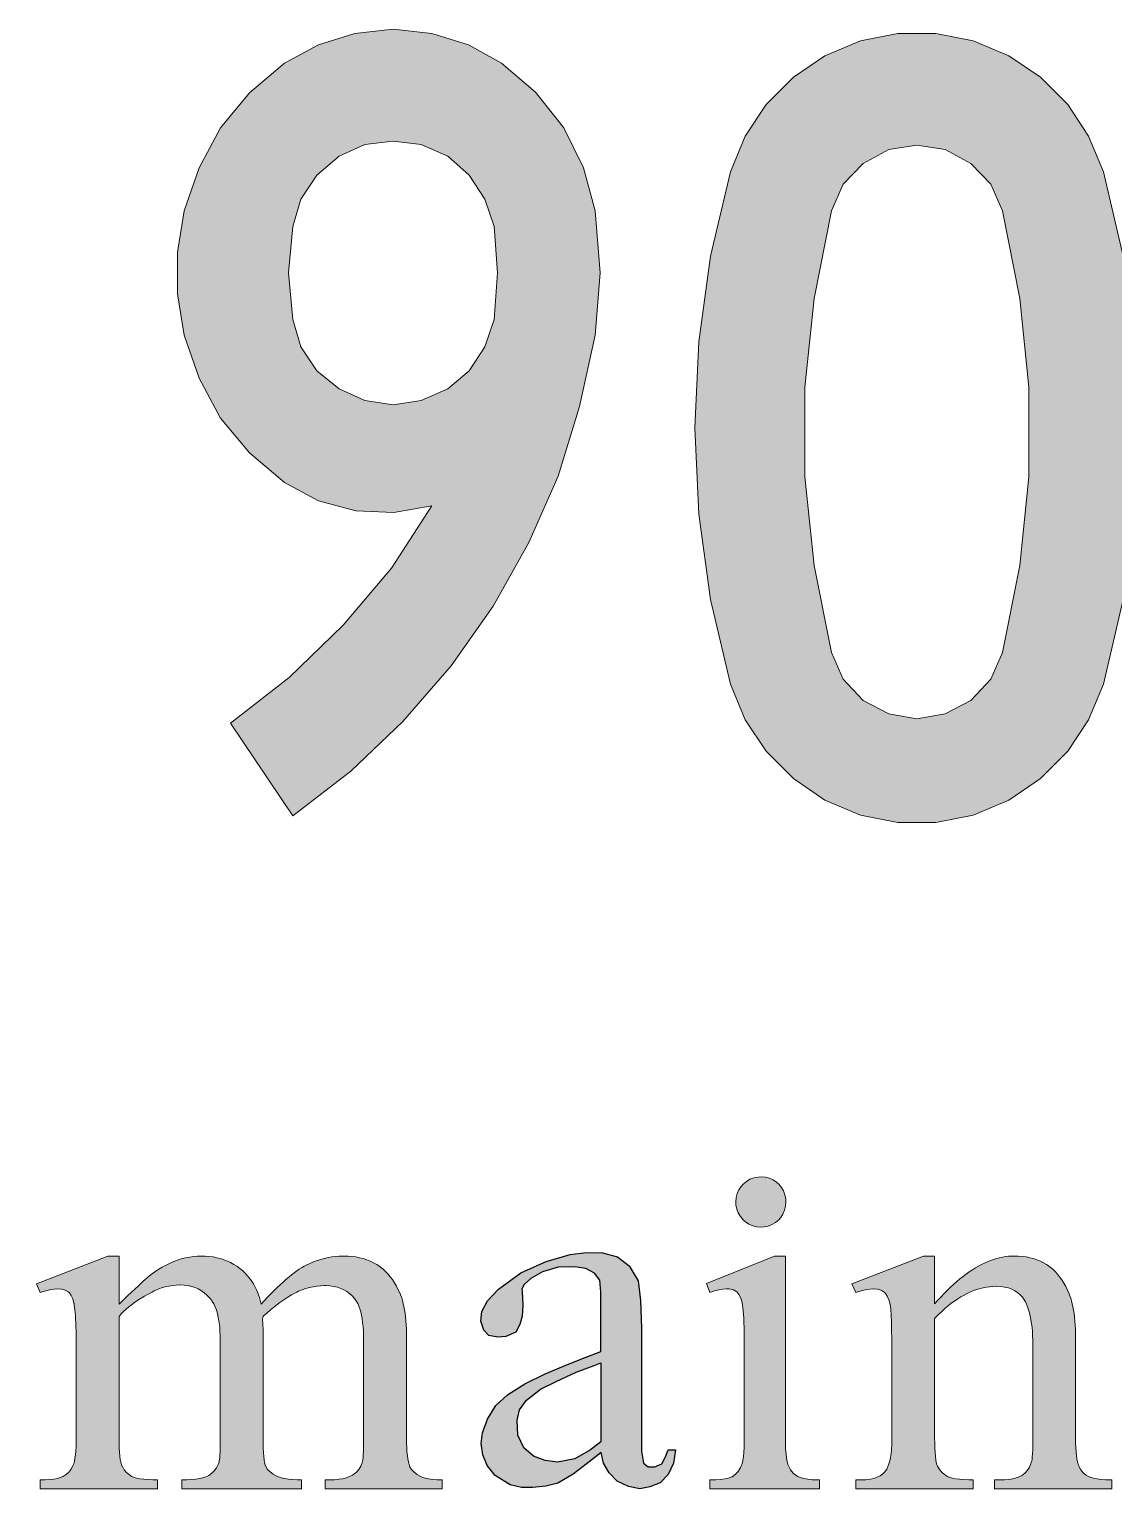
# Model space of a CAD drawing. Header units: millimetres. Extents: x 148 to 268, y 78 to 276.
# Drawn here: x 235.23 to 246.41, y 119.55 to 134.6 of the extents above; entities that cross this region are included whole.
import ezdxf

# ---------------------------------------------------------------- set-up
doc = ezdxf.new("R2010")
doc.units = ezdxf.units.MM
doc.layers.add('GREEN', color=96, linetype='Continuous')

msp = doc.modelspace()

# ---------------------------------------------------------------- hatches: boundary and pattern name
at = {"layer": 'GREEN'}
h = msp.add_hatch(color=256, dxfattribs=at)
h.paths.add_polyline_path([(202.896, 126.487), (203.315, 127.145), (203.657, 127.837), (203.914, 128.572), (204.084, 129.324), (204.178, 130.102), (204.178, 130.871), (204.084, 131.649), (203.914, 132.401), (203.657, 133.136), (203.315, 133.829), (202.896, 134.487), (201.452, 134.487), (201.896, 133.965), (202.273, 133.401), (202.58, 132.794), (202.811, 132.162), (202.973, 131.504), (203.05, 130.829), (203.05, 130.145), (202.973, 129.47), (202.811, 128.812), (202.58, 128.171), (202.273, 127.572), (201.896, 127), (201.452, 126.487)])
h.paths.add_polyline_path([(187.188, 126.487), (186.769, 127.145), (186.427, 127.837), (186.171, 128.572), (186, 129.324), (185.906, 130.102), (185.906, 130.871), (186, 131.649), (186.171, 132.401), (186.427, 133.136), (186.769, 133.829), (187.188, 134.487), (188.632, 134.487), (188.188, 133.965), (187.811, 133.401), (187.504, 132.794), (187.273, 132.162), (187.111, 131.504), (187.034, 130.829), (187.034, 130.145), (187.111, 129.47), (187.273, 128.812), (187.504, 128.171), (187.811, 127.572), (188.188, 127), (188.632, 126.487)])
h.paths.add_polyline_path([(163.718, 128.41), (163.684, 128.017), (163.573, 127.641), (163.385, 127.29), (163.137, 126.991), (162.829, 126.743), (162.488, 126.555), (162.111, 126.444), (161.718, 126.41), (161.325, 126.444), (160.949, 126.564), (160.599, 126.76), (160.3, 127.017), (160.052, 127.333), (159.881, 127.683), (159.633, 128.461), (159.471, 129.265), (159.385, 130.077), (159.385, 130.897), (159.471, 131.709), (159.633, 132.504), (159.881, 133.29), (160.052, 133.641), (160.3, 133.957), (160.599, 134.213), (160.949, 134.41), (161.325, 134.529), (161.718, 134.564), (162.111, 134.529), (162.488, 134.418), (162.829, 134.23), (163.137, 133.982), (163.385, 133.683), (163.573, 133.333), (163.684, 132.957), (163.718, 132.564), (162.599, 132.564), (162.556, 132.837), (162.436, 133.085), (162.24, 133.282), (161.992, 133.401), (161.718, 133.444), (161.462, 133.41), (161.231, 133.29), (161.043, 133.111), (160.923, 132.888), (160.718, 132.213), (160.582, 131.53), (160.513, 130.837), (160.513, 130.136), (160.582, 129.444), (160.718, 128.752), (160.923, 128.085), (161.043, 127.863), (161.231, 127.683), (161.462, 127.564), (161.718, 127.53), (161.992, 127.572), (162.24, 127.692), (162.436, 127.889), (162.556, 128.136), (162.599, 128.41), (162.599, 128.564), (163.718, 128.564)])
h.paths.add_polyline_path([(167.675, 129.846), (166.556, 129.846), (167.12, 132.247)], flags=16)
h.paths.add_polyline_path([(164.641, 126.487), (166.479, 134.487), (167.761, 134.487), (169.598, 126.487), (168.479, 126.487), (167.915, 128.726), (166.316, 128.726), (165.761, 126.487)])
h.paths.add_polyline_path([(170.932, 126.487), (170.932, 134.487), (172.051, 134.487), (172.051, 127.607), (174.923, 127.607), (174.923, 126.487)])
h.paths.add_polyline_path([(176.077, 126.487), (176.077, 134.487), (177.196, 134.487), (177.196, 127.607), (180.077, 127.607), (180.077, 126.487)])
h.paths.add_polyline_path([(194.298, 127.846), (194.512, 128.718), (194.632, 129.598), (194.675, 130.487), (194.632, 131.376), (194.512, 132.256), (194.298, 133.128), (194.153, 133.495), (193.939, 133.82), (193.657, 134.102), (193.333, 134.324), (192.965, 134.478), (192.581, 134.555), (192.187, 134.555), (191.803, 134.478), (191.435, 134.324), (191.111, 134.102), (190.828, 133.82), (190.615, 133.495), (190.461, 133.128), (190.256, 132.256), (190.128, 131.376), (190.093, 130.487), (190.128, 129.598), (190.256, 128.718), (190.461, 127.846), (190.615, 127.478), (190.828, 127.154), (191.111, 126.872), (191.435, 126.649), (191.803, 126.495), (192.187, 126.419), (192.581, 126.419), (192.965, 126.495), (193.333, 126.649), (193.657, 126.872), (193.939, 127.154), (194.153, 127.478)])
h.paths.add_polyline_path([(193.264, 128.171), (193.444, 129.068), (193.538, 129.983), (193.538, 130.906), (193.444, 131.82), (193.264, 132.726), (193.145, 133), (192.94, 133.213), (192.675, 133.359), (192.384, 133.401), (192.093, 133.359), (191.828, 133.213), (191.623, 133), (191.504, 132.726), (191.324, 131.82), (191.23, 130.906), (191.23, 129.983), (191.324, 129.068), (191.504, 128.171), (191.623, 127.897), (191.828, 127.675), (192.093, 127.538), (192.384, 127.487), (192.675, 127.538), (192.94, 127.675), (193.145, 127.897)], flags=16)
h.paths.add_polyline_path([(199.298, 130.803), (199.503, 131.042), (199.666, 131.316), (199.777, 131.606), (199.888, 132.136), (199.888, 132.675), (199.777, 133.205), (199.657, 133.512), (199.478, 133.803), (199.247, 134.042), (198.982, 134.247), (198.632, 134.418), (198.256, 134.529), (197.862, 134.564), (197.469, 134.529), (197.093, 134.418), (196.743, 134.247), (196.478, 134.042), (196.247, 133.803), (196.068, 133.512), (195.939, 133.205), (195.837, 132.675), (195.837, 132.136), (195.939, 131.606), (196.059, 131.316), (196.221, 131.042), (196.418, 130.803), (196.162, 130.521), (195.948, 130.196), (195.786, 129.846), (195.649, 129.376), (195.606, 128.889), (195.649, 128.401), (195.786, 127.923), (195.948, 127.572), (196.162, 127.248), (196.418, 126.966), (196.734, 126.726), (197.085, 126.547), (197.469, 126.436), (197.862, 126.401), (198.256, 126.436), (198.632, 126.547), (198.991, 126.726), (199.298, 126.966), (199.563, 127.248), (199.777, 127.572), (199.939, 127.923), (200.067, 128.401), (200.11, 128.889), (200.067, 129.376), (199.939, 129.846), (199.777, 130.196), (199.563, 130.521)])
h.paths.add_polyline_path([(198.503, 127.769), (198.734, 128.025), (198.897, 128.324), (198.999, 128.692), (198.999, 129.077), (198.897, 129.444), (198.734, 129.752), (198.503, 130.008), (198.307, 130.136), (198.093, 130.222), (197.862, 130.248), (197.632, 130.222), (197.409, 130.136), (197.221, 130.008), (196.991, 129.752), (196.82, 129.444), (196.726, 129.077), (196.726, 128.692), (196.82, 128.324), (196.991, 128.025), (197.221, 127.769), (197.409, 127.632), (197.632, 127.555), (197.862, 127.521), (198.093, 127.555), (198.307, 127.632)], flags=16)
h.paths.add_polyline_path([(198.657, 131.846), (198.768, 132.119), (198.803, 132.41), (198.768, 132.692), (198.657, 132.965), (198.495, 133.188), (198.264, 133.35), (197.999, 133.435), (197.726, 133.435), (197.452, 133.35), (197.23, 133.188), (197.059, 132.965), (196.956, 132.692), (196.922, 132.41), (196.956, 132.119), (197.059, 131.846), (197.23, 131.624), (197.452, 131.461), (197.726, 131.376), (197.999, 131.376), (198.264, 131.461), (198.495, 131.624)], flags=16)
h.paths.add_polyline_path([(212.127, 133.444), (211.836, 133.41), (211.571, 133.29), (211.341, 133.094), (211.178, 132.846), (211.093, 132.564), (211.05, 132.085), (211.093, 131.606), (211.178, 131.324), (211.341, 131.077), (211.571, 130.889), (211.836, 130.769), (212.127, 130.726), (212.418, 130.769), (212.691, 130.889), (212.913, 131.077), (213.076, 131.324), (213.17, 131.606), (213.204, 132.085), (213.17, 132.564), (213.076, 132.846), (212.913, 133.094), (212.691, 133.29), (212.418, 133.41)], flags=16)
h.paths.add_polyline_path([(237.947, 131.606), (238.032, 131.324), (238.194, 131.077), (238.425, 130.889), (238.69, 130.769), (238.981, 130.726), (239.271, 130.769), (239.545, 130.889), (239.767, 131.077), (239.929, 131.324), (240.023, 131.606), (240.058, 132.085), (240.023, 132.564), (239.929, 132.846), (239.767, 133.094), (239.545, 133.29), (239.271, 133.41), (238.981, 133.444), (238.69, 133.41), (238.425, 133.29), (238.194, 133.094), (238.032, 132.846), (237.947, 132.564), (237.904, 132.085)], flags=16)
h.paths.add_polyline_path([(255.715, 130.41), (255.92, 130.179), (256.057, 129.906), (256.117, 129.607), (256.1, 129.171), (256.014, 128.743), (255.878, 128.324), (255.681, 128.017), (255.408, 127.769), (255.074, 127.607), (254.724, 127.538), (254.365, 127.564), (254.023, 127.666), (253.715, 127.846), (252.835, 126.966), (253.228, 126.726), (253.655, 126.547), (254.1, 126.436), (254.561, 126.384), (255.023, 126.401), (255.476, 126.487), (255.809, 126.607), (256.108, 126.778), (256.373, 127.008), (256.596, 127.29), (256.852, 127.76), (257.04, 128.273), (257.151, 128.803), (257.177, 129.342), (257.125, 129.88), (256.997, 130.41), (256.818, 130.786), (256.561, 131.128), (256.245, 131.401), (255.878, 131.606), (255.484, 131.726), (255.074, 131.76), (254.664, 131.726), (254.279, 131.606), (254.356, 133.367), (256.912, 133.367), (256.912, 134.487), (253.237, 134.487), (252.997, 130.41), (254.117, 130.324), (254.348, 130.504), (254.613, 130.624), (254.903, 130.675), (255.194, 130.658), (255.467, 130.564)])
h.paths.add_polyline_path([(250.476, 130.41), (250.681, 130.179), (250.818, 129.906), (250.878, 129.607), (250.861, 129.171), (250.775, 128.743), (250.63, 128.324), (250.442, 128.017), (250.168, 127.769), (249.835, 127.607), (249.485, 127.538), (249.126, 127.564), (248.784, 127.666), (248.476, 127.846), (247.596, 126.966), (247.989, 126.726), (248.416, 126.547), (248.861, 126.436), (249.322, 126.384), (249.784, 126.401), (250.237, 126.487), (250.562, 126.607), (250.869, 126.778), (251.134, 127.008), (251.356, 127.29), (251.613, 127.76), (251.801, 128.273), (251.912, 128.803), (251.938, 129.342), (251.886, 129.88), (251.75, 130.41), (251.579, 130.786), (251.322, 131.128), (251.006, 131.401), (250.63, 131.606), (250.245, 131.726), (249.835, 131.76), (249.425, 131.726), (249.032, 131.606), (249.117, 133.367), (251.673, 133.367), (251.673, 134.487), (247.998, 134.487), (247.758, 130.41), (248.878, 130.324), (249.109, 130.504), (249.374, 130.624), (249.656, 130.675), (249.946, 130.658), (250.228, 130.564)])
h.paths.add_polyline_path([(237.306, 127.444), (237.947, 126.487), (238.545, 126.948), (239.083, 127.461), (239.579, 128.034), (240.015, 128.649), (240.382, 129.307), (240.682, 129.991), (240.904, 130.709), (241.066, 131.444), (241.117, 132.085), (241.066, 132.726), (240.946, 133.17), (240.741, 133.581), (240.451, 133.948), (240.1, 134.247), (239.758, 134.435), (239.382, 134.555), (238.981, 134.598), (238.588, 134.555), (238.212, 134.435), (237.861, 134.247), (237.502, 133.94), (237.203, 133.581), (236.981, 133.17), (236.827, 132.726), (236.759, 132.299), (236.759, 131.871), (236.827, 131.444), (236.981, 131), (237.203, 130.589), (237.502, 130.23), (237.861, 129.923), (238.212, 129.735), (238.596, 129.632), (238.989, 129.615), (239.382, 129.683), (238.964, 129.042), (238.468, 128.453), (237.912, 127.914)])
h.paths.add_polyline_path([(224.195, 133.29), (221.161, 133.29), (221.161, 134.487), (225.554, 134.487), (225.554, 133.29), (225.05, 132.529), (224.605, 131.743), (224.221, 130.914), (223.904, 130.059), (223.648, 129.188), (223.468, 128.299), (223.357, 127.393), (223.315, 126.487), (222.195, 126.487), (222.246, 127.513), (222.374, 128.53), (222.58, 129.53), (222.87, 130.521), (223.238, 131.478), (223.682, 132.401)])
h.paths.add_polyline_path([(210.452, 127.444), (211.093, 126.487), (211.682, 126.948), (212.229, 127.461), (212.725, 128.034), (213.153, 128.649), (213.52, 129.307), (213.819, 129.991), (214.05, 130.709), (214.204, 131.444), (214.255, 132.085), (214.204, 132.726), (214.093, 133.17), (213.879, 133.581), (213.597, 133.948), (213.247, 134.247), (212.905, 134.435), (212.52, 134.555), (212.127, 134.598), (211.734, 134.555), (211.358, 134.435), (211.007, 134.247), (210.648, 133.94), (210.349, 133.581), (210.118, 133.17), (209.973, 132.726), (209.905, 132.299), (209.905, 131.871), (209.973, 131.444), (210.118, 131), (210.349, 130.589), (210.648, 130.23), (211.007, 129.923), (211.358, 129.735), (211.742, 129.632), (212.135, 129.615), (212.529, 129.683), (212.101, 129.042), (211.614, 128.453), (211.059, 127.914)])
h.paths.add_polyline_path([(246.305, 127.846), (246.51, 128.718), (246.63, 129.598), (246.673, 130.487), (246.63, 131.376), (246.51, 132.256), (246.305, 133.128), (246.151, 133.495), (245.938, 133.82), (245.656, 134.102), (245.331, 134.324), (244.963, 134.478), (244.579, 134.555), (244.186, 134.555), (243.801, 134.478), (243.434, 134.324), (243.109, 134.102), (242.827, 133.82), (242.613, 133.495), (242.459, 133.128), (242.254, 132.256), (242.134, 131.376), (242.092, 130.487), (242.134, 129.598), (242.254, 128.718), (242.459, 127.846), (242.613, 127.478), (242.827, 127.154), (243.109, 126.872), (243.434, 126.649), (243.801, 126.495), (244.186, 126.419), (244.579, 126.419), (244.963, 126.495), (245.331, 126.649), (245.656, 126.872), (245.938, 127.154), (246.151, 127.478)])
h.paths.add_polyline_path([(245.263, 128.171), (245.442, 129.068), (245.536, 129.983), (245.536, 130.906), (245.442, 131.82), (245.263, 132.726), (245.143, 133), (244.938, 133.213), (244.673, 133.359), (244.382, 133.401), (244.092, 133.359), (243.827, 133.213), (243.622, 133), (243.502, 132.726), (243.322, 131.82), (243.228, 130.906), (243.228, 129.983), (243.322, 129.068), (243.502, 128.171), (243.622, 127.897), (243.827, 127.675), (244.092, 127.538), (244.382, 127.487), (244.673, 127.538), (244.938, 127.675), (245.143, 127.897)], flags=16)
h.paths.add_polyline_path([(218.563, 129.53), (218.563, 132.487), (216.725, 129.53)], flags=16)
h.paths.add_polyline_path([(218.563, 126.487), (219.682, 126.487), (219.682, 128.41), (220.161, 128.41), (220.161, 129.53), (219.682, 129.53), (219.682, 134.487), (218.486, 134.487), (215.204, 129.205), (215.204, 128.41), (218.563, 128.41)])
h.paths.add_polyline_path([(229.733, 129.53), (229.733, 132.487), (227.896, 129.53)], flags=17)
h.paths.add_polyline_path([(229.733, 126.487), (230.853, 126.487), (230.853, 128.41), (231.331, 128.41), (231.331, 129.53), (230.853, 129.53), (230.853, 134.487), (229.656, 134.487), (226.374, 129.205), (226.374, 128.41), (229.733, 128.41)])
h = msp.add_hatch(color=256, dxfattribs=at)
h.paths.add_polyline_path([(241.123, 120.965), (241.123, 121.578), (241.112, 121.699), (241.059, 121.771), (240.968, 121.82), (240.855, 121.839), (240.685, 121.835), (240.522, 121.786), (240.401, 121.718), (240.333, 121.654), (240.31, 121.612), (240.314, 121.582), (240.318, 121.442), (240.314, 121.329), (240.289, 121.242), (240.246, 121.163), (240.144, 121.121), (240.061, 121.114), (239.97, 121.129), (239.917, 121.185), (239.887, 121.276), (239.898, 121.378), (239.955, 121.488), (240.069, 121.609), (240.299, 121.775), (240.56, 121.892), (240.806, 121.964), (240.976, 121.986), (241.142, 121.983), (241.297, 121.941), (241.414, 121.847), (241.509, 121.695), (241.531, 121.491), (241.544, 121.207), (241.544, 119.938), (241.562, 119.814), (241.611, 119.776), (241.679, 119.776), (241.754, 119.806), (241.789, 119.878), (241.819, 119.95), (241.894, 119.95), (241.872, 119.814), (241.819, 119.697), (241.736, 119.61), (241.63, 119.568), (241.524, 119.549), (241.41, 119.572), (241.293, 119.629), (241.21, 119.715), (241.15, 119.814), (241.127, 119.922), (241.017, 119.836), (240.84, 119.7), (240.681, 119.606), (240.556, 119.576), (240.42, 119.561), (240.307, 119.561), (240.19, 119.589), (240.035, 119.685), (239.951, 119.791), (239.906, 119.901), (239.891, 120.018), (239.902, 120.127), (239.955, 120.267), (240.042, 120.407), (240.163, 120.517), (240.341, 120.63), (240.549, 120.734), (240.779, 120.83), (240.961, 120.902)])
h.paths.add_polyline_path([(241.123, 120.033), (241.017, 119.95), (240.855, 119.859), (240.677, 119.825), (240.549, 119.84), (240.428, 119.886), (240.329, 119.972), (240.269, 120.101), (240.261, 120.256), (240.284, 120.365), (240.356, 120.464), (240.503, 120.577), (240.662, 120.656), (240.87, 120.751), (241.055, 120.819), (241.123, 120.849)], flags=16)
h.paths.add_polyline_path([(243.713, 121.664), (243.753, 121.573), (243.782, 121.583), (243.823, 121.595), (243.862, 121.604), (243.898, 121.609), (243.932, 121.611), (243.935, 121.611), (243.977, 121.607), (244.013, 121.596), (244.044, 121.578), (244.059, 121.562), (244.077, 121.534), (244.093, 121.498), (244.105, 121.453), (244.107, 121.445), (244.109, 121.428), (244.112, 121.407), (244.114, 121.383), (244.116, 121.355), (244.118, 121.323), (244.119, 121.288), (244.121, 121.249), (244.122, 121.207), (244.122, 121.161), (244.123, 121.112), (244.124, 121.059), (244.124, 121.002), (244.124, 120.942), (244.124, 120.076), (244.124, 120.053), (244.123, 120.002), (244.12, 119.956), (244.116, 119.913), (244.11, 119.873), (244.103, 119.838), (244.094, 119.806), (244.084, 119.778), (244.073, 119.753), (244.06, 119.733), (244.053, 119.724), (244.031, 119.702), (244.005, 119.683), (243.974, 119.668), (243.939, 119.656), (243.899, 119.648), (243.855, 119.643), (243.806, 119.641), (243.753, 119.641), (243.753, 119.55), (244.963, 119.55), (244.963, 119.641), (244.916, 119.642), (244.865, 119.644), (244.82, 119.647), (244.781, 119.652), (244.748, 119.659), (244.72, 119.667), (244.699, 119.677), (244.667, 119.696), (244.639, 119.72), (244.615, 119.749), (244.594, 119.784), (244.588, 119.798), (244.582, 119.82), (244.577, 119.848), (244.573, 119.882), (244.569, 119.922), (244.567, 119.967), (244.566, 120.019), (244.565, 120.076), (244.565, 121.306), (244.573, 121.314), (244.606, 121.347), (244.639, 121.378), (244.671, 121.408), (244.704, 121.436), (244.737, 121.462), (244.77, 121.485), (244.803, 121.508), (244.835, 121.528), (244.868, 121.547), (244.901, 121.564), (244.934, 121.579), (244.967, 121.593), (245, 121.604), (245.033, 121.614), (245.066, 121.622), (245.099, 121.628), (245.132, 121.633), (245.165, 121.635), (245.198, 121.637), (245.204, 121.637), (245.247, 121.634), (245.287, 121.629), (245.325, 121.62), (245.36, 121.607), (245.392, 121.591), (245.421, 121.572), (245.448, 121.55), (245.471, 121.524), (245.492, 121.494), (245.501, 121.478), (245.513, 121.453), (245.524, 121.425), (245.534, 121.396), (245.543, 121.364), (245.551, 121.329), (245.558, 121.293), (245.564, 121.255), (245.569, 121.214), (245.573, 121.172), (245.575, 121.127), (245.577, 121.08), (245.577, 121.031), (245.577, 120.076), (245.577, 120.055), (245.577, 119.999), (245.576, 119.95), (245.574, 119.91), (245.572, 119.878), (245.57, 119.853), (245.567, 119.837), (245.558, 119.81), (245.543, 119.774), (245.523, 119.742), (245.5, 119.715), (245.473, 119.692), (245.464, 119.686), (245.438, 119.672), (245.407, 119.661), (245.371, 119.652), (245.33, 119.646), (245.284, 119.642), (245.233, 119.641), (245.182, 119.641), (245.182, 119.55), (246.392, 119.55), (246.392, 119.641), (246.379, 119.641), (246.326, 119.643), (246.28, 119.646), (246.239, 119.651), (246.204, 119.658), (246.175, 119.666), (246.152, 119.677), (246.128, 119.691), (246.098, 119.715), (246.074, 119.744), (246.055, 119.776), (246.055, 119.778), (246.046, 119.8), (246.039, 119.826), (246.032, 119.857), (246.027, 119.892), (246.023, 119.932), (246.02, 119.975), (246.019, 120.024), (246.018, 120.076), (246.018, 121.072), (246.018, 121.1), (246.017, 121.148), (246.016, 121.193), (246.013, 121.237), (246.01, 121.279), (246.007, 121.319), (246.002, 121.357), (245.997, 121.392), (245.991, 121.426), (245.984, 121.458), (245.977, 121.487), (245.968, 121.514), (245.959, 121.54), (245.952, 121.558), (245.934, 121.598), (245.916, 121.635), (245.897, 121.671), (245.876, 121.704), (245.854, 121.735), (245.831, 121.763), (245.807, 121.79), (245.783, 121.814), (245.757, 121.836), (245.729, 121.855), (245.72, 121.861), (245.688, 121.88), (245.655, 121.896), (245.62, 121.91), (245.584, 121.922), (245.547, 121.932), (245.508, 121.94), (245.469, 121.945), (245.427, 121.948), (245.385, 121.949), (245.356, 121.949), (245.326, 121.947), (245.295, 121.943), (245.265, 121.938), (245.234, 121.931), (245.204, 121.923), (245.173, 121.914), (245.142, 121.903), (245.111, 121.891), (245.08, 121.877), (245.049, 121.861), (245.017, 121.845), (244.985, 121.826), (244.954, 121.807), (244.922, 121.786), (244.89, 121.763), (244.858, 121.739), (244.826, 121.713), (244.794, 121.686), (244.761, 121.657), (244.729, 121.628), (244.696, 121.596), (244.664, 121.563), (244.631, 121.529), (244.598, 121.493), (244.565, 121.456), (244.565, 121.949), (244.45, 121.949)])
h.paths.add_polyline_path([(243.026, 121.949), (242.914, 121.949), (242.212, 121.665), (242.247, 121.573), (242.248, 121.573), (242.297, 121.59), (242.342, 121.602), (242.383, 121.609), (242.42, 121.611), (242.447, 121.61), (242.49, 121.6), (242.524, 121.58), (242.547, 121.554), (242.566, 121.516), (242.58, 121.466), (242.581, 121.465), (242.585, 121.442), (242.588, 121.415), (242.591, 121.383), (242.594, 121.348), (242.597, 121.308), (242.599, 121.263), (242.6, 121.214), (242.602, 121.161), (242.603, 121.103), (242.603, 121.041), (242.603, 120.975), (242.603, 120.076), (242.603, 120.034), (242.601, 119.976), (242.598, 119.925), (242.593, 119.881), (242.587, 119.842), (242.579, 119.81), (242.57, 119.784), (242.563, 119.768), (242.538, 119.729), (242.509, 119.698), (242.476, 119.674), (242.469, 119.671), (242.441, 119.66), (242.405, 119.652), (242.36, 119.646), (242.308, 119.643), (242.247, 119.641), (242.247, 119.55), (243.379, 119.55), (243.379, 119.641), (243.364, 119.641), (243.307, 119.643), (243.257, 119.648), (243.215, 119.655), (243.18, 119.665), (243.153, 119.677), (243.139, 119.685), (243.107, 119.712), (243.08, 119.746), (243.059, 119.786), (243.053, 119.801), (243.045, 119.83), (243.038, 119.866), (243.033, 119.909), (243.029, 119.958), (243.027, 120.014), (243.026, 120.076)])
h.paths.add_polyline_path([(238.477, 121.949), (238.465, 121.949), (238.426, 121.948), (238.388, 121.945), (238.349, 121.94), (238.311, 121.933), (238.273, 121.924), (238.236, 121.914), (238.198, 121.902), (238.161, 121.888), (238.124, 121.873), (238.087, 121.855), (238.064, 121.843), (238.039, 121.829), (238.014, 121.812), (237.988, 121.795), (237.961, 121.775), (237.934, 121.754), (237.906, 121.731), (237.877, 121.707), (237.847, 121.681), (237.817, 121.653), (237.786, 121.624), (237.755, 121.593), (237.723, 121.561), (237.69, 121.527), (237.656, 121.491), (237.622, 121.453), (237.615, 121.48), (237.604, 121.52), (237.591, 121.558), (237.576, 121.594), (237.56, 121.628), (237.542, 121.661), (237.522, 121.692), (237.501, 121.721), (237.478, 121.749), (237.454, 121.775), (237.428, 121.8), (237.4, 121.822), (237.372, 121.843), (237.34, 121.863), (237.307, 121.881), (237.273, 121.897), (237.238, 121.911), (237.202, 121.923), (237.165, 121.932), (237.127, 121.94), (237.087, 121.945), (237.047, 121.948), (237.005, 121.949), (237, 121.949), (236.961, 121.948), (236.923, 121.945), (236.885, 121.939), (236.846, 121.931), (236.808, 121.922), (236.769, 121.91), (236.73, 121.896), (236.705, 121.886), (236.67, 121.87), (236.635, 121.853), (236.601, 121.835), (236.568, 121.815), (236.535, 121.793), (236.502, 121.77), (236.471, 121.746), (236.47, 121.745), (236.459, 121.737), (236.445, 121.724), (236.427, 121.708), (236.406, 121.689), (236.381, 121.665), (236.352, 121.639), (236.32, 121.609), (236.284, 121.575), (236.245, 121.538), (236.202, 121.497), (236.156, 121.453), (236.156, 121.949), (236.041, 121.949), (235.304, 121.664), (235.344, 121.573), (235.373, 121.583), (235.414, 121.595), (235.453, 121.604), (235.489, 121.609), (235.523, 121.611), (235.565, 121.608), (235.602, 121.598), (235.632, 121.58), (235.644, 121.569), (235.663, 121.542), (235.679, 121.507), (235.691, 121.463), (235.692, 121.461), (235.695, 121.442), (235.698, 121.419), (235.701, 121.394), (235.704, 121.366), (235.706, 121.334), (235.708, 121.299), (235.71, 121.261), (235.711, 121.22), (235.713, 121.176), (235.714, 121.128), (235.714, 121.078), (235.715, 121.024), (235.715, 120.967), (235.715, 120.076), (235.715, 120.033), (235.713, 119.984), (235.71, 119.939), (235.707, 119.899), (235.702, 119.864), (235.696, 119.833), (235.689, 119.807), (235.68, 119.786), (235.68, 119.786), (235.661, 119.75), (235.637, 119.721), (235.61, 119.696), (235.579, 119.677), (235.576, 119.676), (235.551, 119.665), (235.521, 119.656), (235.485, 119.65), (235.443, 119.645), (235.396, 119.642), (235.344, 119.641), (235.344, 119.55), (236.554, 119.55), (236.554, 119.641), (236.506, 119.642), (236.456, 119.644), (236.411, 119.647), (236.372, 119.652), (236.339, 119.659), (236.311, 119.667), (236.289, 119.677), (236.263, 119.692), (236.234, 119.716), (236.21, 119.745), (236.191, 119.778), (236.19, 119.779), (236.182, 119.798), (236.175, 119.823), (236.169, 119.853), (236.164, 119.887), (236.161, 119.927), (236.158, 119.972), (236.156, 120.022), (236.156, 120.076), (236.156, 121.326), (236.156, 121.326), (236.179, 121.352), (236.203, 121.376), (236.229, 121.4), (236.257, 121.424), (236.286, 121.447), (236.317, 121.47), (236.35, 121.493), (236.384, 121.515), (236.42, 121.536), (236.458, 121.557), (236.498, 121.578), (236.52, 121.589), (236.558, 121.606), (236.595, 121.62), (236.633, 121.631), (236.67, 121.64), (236.708, 121.647), (236.746, 121.65), (236.783, 121.652), (236.788, 121.652), (236.829, 121.65), (236.868, 121.644), (236.905, 121.636), (236.94, 121.625), (236.973, 121.61), (237.005, 121.592), (237.034, 121.571), (237.062, 121.547), (237.088, 121.519), (237.112, 121.489), (237.117, 121.481), (237.132, 121.457), (237.145, 121.431), (237.156, 121.401), (237.167, 121.37), (237.176, 121.336), (237.183, 121.299), (237.189, 121.26), (237.194, 121.219), (237.197, 121.175), (237.199, 121.128), (237.2, 121.079), (237.2, 120.076), (237.2, 120.035), (237.199, 119.981), (237.198, 119.935), (237.196, 119.896), (237.194, 119.865), (237.19, 119.841), (237.187, 119.824), (237.177, 119.799), (237.16, 119.765), (237.138, 119.735), (237.112, 119.709), (237.083, 119.687), (237.076, 119.683), (237.051, 119.672), (237.021, 119.663), (236.987, 119.655), (236.948, 119.649), (236.904, 119.644), (236.855, 119.642), (236.802, 119.641), (236.802, 119.55), (238.039, 119.55), (238.039, 119.641), (237.994, 119.642), (237.945, 119.644), (237.902, 119.648), (237.863, 119.654), (237.829, 119.661), (237.799, 119.671), (237.775, 119.682), (237.744, 119.699), (237.713, 119.723), (237.688, 119.749), (237.67, 119.778), (237.663, 119.796), (237.657, 119.819), (237.652, 119.848), (237.648, 119.882), (237.645, 119.922), (237.643, 119.968), (237.641, 120.019), (237.641, 120.076), (237.641, 121.188), (237.636, 121.298), (237.641, 121.326), (237.643, 121.328), (237.679, 121.36), (237.714, 121.39), (237.749, 121.418), (237.782, 121.445), (237.814, 121.469), (237.846, 121.492), (237.876, 121.513), (237.906, 121.532), (237.934, 121.549), (237.961, 121.564), (237.988, 121.578), (238.006, 121.586), (238.044, 121.601), (238.082, 121.614), (238.12, 121.625), (238.157, 121.633), (238.195, 121.639), (238.233, 121.643), (238.271, 121.644), (238.287, 121.644), (238.329, 121.641), (238.369, 121.636), (238.407, 121.627), (238.442, 121.615), (238.475, 121.6), (238.506, 121.583), (238.534, 121.562), (238.56, 121.538), (238.584, 121.511), (238.605, 121.481), (238.618, 121.459), (238.629, 121.433), (238.639, 121.405), (238.648, 121.374), (238.656, 121.34), (238.662, 121.304), (238.668, 121.264), (238.672, 121.222), (238.675, 121.177), (238.677, 121.13), (238.677, 121.079), (238.677, 120.076), (238.677, 120.044), (238.677, 119.989), (238.676, 119.942), (238.674, 119.903), (238.672, 119.871), (238.67, 119.847), (238.667, 119.829), (238.663, 119.819), (238.648, 119.781), (238.629, 119.749), (238.606, 119.721), (238.578, 119.7), (238.563, 119.69), (238.532, 119.675), (238.499, 119.663), (238.462, 119.653), (238.422, 119.647), (238.379, 119.642), (238.333, 119.641), (238.282, 119.641), (238.282, 119.55), (239.489, 119.55), (239.489, 119.641), (239.482, 119.641), (239.432, 119.642), (239.387, 119.646), (239.346, 119.652), (239.311, 119.66), (239.28, 119.67), (239.254, 119.682), (239.23, 119.696), (239.199, 119.72), (239.173, 119.747), (239.155, 119.776), (239.155, 119.777), (239.147, 119.8), (239.14, 119.827), (239.134, 119.858), (239.129, 119.893), (239.125, 119.932), (239.123, 119.976), (239.121, 120.024), (239.121, 120.076), (239.121, 121.079), (239.121, 121.101), (239.12, 121.15), (239.119, 121.196), (239.116, 121.241), (239.113, 121.283), (239.11, 121.323), (239.105, 121.361), (239.1, 121.396), (239.094, 121.43), (239.087, 121.461), (239.079, 121.49), (239.071, 121.517), (239.062, 121.542), (239.053, 121.563), (239.035, 121.602), (239.016, 121.639), (238.996, 121.673), (238.975, 121.706), (238.953, 121.736), (238.929, 121.764), (238.905, 121.79), (238.879, 121.814), (238.852, 121.836), (238.824, 121.855), (238.813, 121.862), (238.78, 121.88), (238.745, 121.897), (238.71, 121.911), (238.673, 121.922), (238.636, 121.932), (238.598, 121.94), (238.559, 121.945), (238.518, 121.948)])
h.paths.add_polyline_path([(242.775, 122.764), (242.744, 122.763), (242.701, 122.755), (242.661, 122.74), (242.625, 122.719), (242.592, 122.69), (242.571, 122.667), (242.546, 122.631), (242.529, 122.593), (242.519, 122.551), (242.515, 122.507), (242.517, 122.476), (242.525, 122.434), (242.541, 122.394), (242.562, 122.358), (242.592, 122.324), (242.615, 122.303), (242.651, 122.279), (242.689, 122.262), (242.731, 122.251), (242.775, 122.248), (242.806, 122.249), (242.848, 122.258), (242.887, 122.273), (242.924, 122.295), (242.958, 122.324), (242.978, 122.346), (243.001, 122.382), (243.018, 122.421), (243.028, 122.463), (243.032, 122.507), (243.03, 122.537), (243.022, 122.58), (243.008, 122.62), (242.986, 122.657), (242.958, 122.69), (242.936, 122.71), (242.9, 122.734), (242.861, 122.751), (242.819, 122.761)])

# ---------------------------------------------------------------- linework, layer by layer
at = {"layer": 'GREEN', "lineweight": 0}
for points in [[(237.306, 127.444), (237.947, 126.487), (238.545, 126.948), (239.083, 127.461), (239.579, 128.034), (240.015, 128.649), (240.382, 129.307), (240.682, 129.991), (240.904, 130.709), (241.066, 131.444), (241.117, 132.085), (241.066, 132.726), (240.946, 133.17), (240.741, 133.581), (240.451, 133.948), (240.1, 134.247), (239.758, 134.435), (239.382, 134.555), (238.981, 134.598), (238.588, 134.555), (238.212, 134.435), (237.861, 134.247), (237.502, 133.94), (237.203, 133.581), (236.981, 133.17), (236.827, 132.726), (236.759, 132.299), (236.759, 131.871), (236.827, 131.444), (236.981, 131), (237.203, 130.589), (237.502, 130.23), (237.861, 129.923), (238.212, 129.735), (238.596, 129.632), (238.989, 129.615), (239.382, 129.683), (238.964, 129.042), (238.468, 128.453), (237.912, 127.914)], [(237.947, 131.606), (238.032, 131.324), (238.194, 131.077), (238.425, 130.889), (238.69, 130.769), (238.981, 130.726), (239.271, 130.769), (239.545, 130.889), (239.767, 131.077), (239.929, 131.324), (240.023, 131.606), (240.058, 132.085), (240.023, 132.564), (239.929, 132.846), (239.767, 133.094), (239.545, 133.29), (239.271, 133.41), (238.981, 133.444), (238.69, 133.41), (238.425, 133.29), (238.194, 133.094), (238.032, 132.846), (237.947, 132.564), (237.904, 132.085)], [(238.477, 121.949), (238.465, 121.949), (238.426, 121.948), (238.388, 121.945), (238.349, 121.94), (238.311, 121.933), (238.273, 121.924), (238.236, 121.914), (238.198, 121.902), (238.161, 121.888), (238.124, 121.873), (238.087, 121.855), (238.064, 121.843), (238.039, 121.829), (238.014, 121.812), (237.988, 121.795), (237.961, 121.775), (237.934, 121.754), (237.906, 121.731), (237.877, 121.707), (237.847, 121.681), (237.817, 121.653), (237.786, 121.624), (237.755, 121.593), (237.723, 121.561), (237.69, 121.527), (237.656, 121.491), (237.622, 121.453), (237.615, 121.48), (237.604, 121.52), (237.591, 121.558), (237.576, 121.594), (237.56, 121.628), (237.542, 121.661), (237.522, 121.692), (237.501, 121.721), (237.478, 121.749), (237.454, 121.775), (237.428, 121.8), (237.4, 121.822), (237.372, 121.843), (237.34, 121.863), (237.307, 121.881), (237.273, 121.897), (237.238, 121.911), (237.202, 121.923), (237.165, 121.932), (237.127, 121.94), (237.087, 121.945), (237.047, 121.948), (237.005, 121.949), (237, 121.949), (236.961, 121.948), (236.923, 121.945), (236.885, 121.939), (236.846, 121.931), (236.808, 121.922), (236.769, 121.91), (236.73, 121.896), (236.705, 121.886), (236.67, 121.87), (236.635, 121.853), (236.601, 121.835), (236.568, 121.815), (236.535, 121.793), (236.502, 121.77), (236.471, 121.746), (236.47, 121.745), (236.459, 121.737), (236.445, 121.724), (236.427, 121.708), (236.406, 121.689), (236.381, 121.665), (236.352, 121.639), (236.32, 121.609), (236.284, 121.575), (236.245, 121.538), (236.202, 121.497), (236.156, 121.453), (236.156, 121.949), (236.041, 121.949), (235.304, 121.664), (235.344, 121.573), (235.373, 121.583), (235.414, 121.595), (235.453, 121.604), (235.489, 121.609), (235.523, 121.611), (235.565, 121.608), (235.602, 121.598), (235.632, 121.58), (235.644, 121.569), (235.663, 121.542), (235.679, 121.507), (235.691, 121.463), (235.692, 121.461), (235.695, 121.442), (235.698, 121.419), (235.701, 121.394), (235.704, 121.366), (235.706, 121.334), (235.708, 121.299), (235.71, 121.261), (235.711, 121.22), (235.713, 121.176), (235.714, 121.128), (235.714, 121.078), (235.715, 121.024), (235.715, 120.967), (235.715, 120.076), (235.715, 120.033), (235.713, 119.984), (235.71, 119.939), (235.707, 119.899), (235.702, 119.864), (235.696, 119.833), (235.689, 119.807), (235.68, 119.786), (235.68, 119.786), (235.661, 119.75), (235.637, 119.721), (235.61, 119.696), (235.579, 119.677), (235.576, 119.676), (235.551, 119.665), (235.521, 119.656), (235.485, 119.65), (235.443, 119.645), (235.396, 119.642), (235.344, 119.641), (235.344, 119.55), (236.554, 119.55), (236.554, 119.641), (236.506, 119.642), (236.456, 119.644), (236.411, 119.647), (236.372, 119.652), (236.339, 119.659), (236.311, 119.667), (236.289, 119.677), (236.263, 119.692), (236.234, 119.716), (236.21, 119.745), (236.191, 119.778), (236.19, 119.779), (236.182, 119.798), (236.175, 119.823), (236.169, 119.853), (236.164, 119.887), (236.161, 119.927), (236.158, 119.972), (236.156, 120.022), (236.156, 120.076), (236.156, 121.326), (236.156, 121.326), (236.179, 121.352), (236.203, 121.376), (236.229, 121.4), (236.257, 121.424), (236.286, 121.447), (236.317, 121.47), (236.35, 121.493), (236.384, 121.515), (236.42, 121.536), (236.458, 121.557), (236.498, 121.578), (236.52, 121.589), (236.558, 121.606), (236.595, 121.62), (236.633, 121.631), (236.67, 121.64), (236.708, 121.647), (236.746, 121.65), (236.783, 121.652), (236.788, 121.652), (236.829, 121.65), (236.868, 121.644), (236.905, 121.636), (236.94, 121.625), (236.973, 121.61), (237.005, 121.592), (237.034, 121.571), (237.062, 121.547), (237.088, 121.519), (237.112, 121.489), (237.117, 121.481), (237.132, 121.457), (237.145, 121.431), (237.156, 121.401), (237.167, 121.37), (237.176, 121.336), (237.183, 121.299), (237.189, 121.26), (237.194, 121.219), (237.197, 121.175), (237.199, 121.128), (237.2, 121.079), (237.2, 120.076), (237.2, 120.035), (237.199, 119.981), (237.198, 119.935), (237.196, 119.896), (237.194, 119.865), (237.19, 119.841), (237.187, 119.824), (237.177, 119.799), (237.16, 119.765), (237.138, 119.735), (237.112, 119.709), (237.083, 119.687), (237.076, 119.683), (237.051, 119.672), (237.021, 119.663), (236.987, 119.655), (236.948, 119.649), (236.904, 119.644), (236.855, 119.642), (236.802, 119.641), (236.802, 119.55), (238.039, 119.55), (238.039, 119.641), (237.994, 119.642), (237.945, 119.644), (237.902, 119.648), (237.863, 119.654), (237.829, 119.661), (237.799, 119.671), (237.775, 119.682), (237.744, 119.699), (237.713, 119.723), (237.688, 119.749), (237.67, 119.778), (237.663, 119.796), (237.657, 119.819), (237.652, 119.848), (237.648, 119.882), (237.645, 119.922), (237.643, 119.968), (237.641, 120.019), (237.641, 120.076), (237.641, 121.188), (237.636, 121.298), (237.641, 121.326), (237.643, 121.328), (237.679, 121.36), (237.714, 121.39), (237.749, 121.418), (237.782, 121.445), (237.814, 121.469), (237.846, 121.492), (237.876, 121.513), (237.906, 121.532), (237.934, 121.549), (237.961, 121.564), (237.988, 121.578), (238.006, 121.586), (238.044, 121.601), (238.082, 121.614), (238.12, 121.625), (238.157, 121.633), (238.195, 121.639), (238.233, 121.643), (238.271, 121.644), (238.287, 121.644), (238.329, 121.641), (238.369, 121.636), (238.407, 121.627), (238.442, 121.615), (238.475, 121.6), (238.506, 121.583), (238.534, 121.562), (238.56, 121.538), (238.584, 121.511), (238.605, 121.481), (238.618, 121.459), (238.629, 121.433), (238.639, 121.405), (238.648, 121.374), (238.656, 121.34), (238.662, 121.304), (238.668, 121.264), (238.672, 121.222), (238.675, 121.177), (238.677, 121.13), (238.677, 121.079), (238.677, 120.076), (238.677, 120.044), (238.677, 119.989), (238.676, 119.942), (238.674, 119.903), (238.672, 119.871), (238.67, 119.847), (238.667, 119.829), (238.663, 119.819), (238.648, 119.781), (238.629, 119.749), (238.606, 119.721), (238.578, 119.7), (238.563, 119.69), (238.532, 119.675), (238.499, 119.663), (238.462, 119.653), (238.422, 119.647), (238.379, 119.642), (238.333, 119.641), (238.282, 119.641), (238.282, 119.55), (239.489, 119.55), (239.489, 119.641), (239.482, 119.641), (239.432, 119.642), (239.387, 119.646), (239.346, 119.652), (239.311, 119.66), (239.28, 119.67), (239.254, 119.682), (239.23, 119.696), (239.199, 119.72), (239.173, 119.747), (239.155, 119.776), (239.155, 119.777), (239.147, 119.8), (239.14, 119.827), (239.134, 119.858), (239.129, 119.893), (239.125, 119.932), (239.123, 119.976), (239.121, 120.024), (239.121, 120.076), (239.121, 121.079), (239.121, 121.101), (239.12, 121.15), (239.119, 121.196), (239.116, 121.241), (239.113, 121.283), (239.11, 121.323), (239.105, 121.361), (239.1, 121.396), (239.094, 121.43), (239.087, 121.461), (239.079, 121.49), (239.071, 121.517), (239.062, 121.542), (239.053, 121.563), (239.035, 121.602), (239.016, 121.639), (238.996, 121.673), (238.975, 121.706), (238.953, 121.736), (238.929, 121.764), (238.905, 121.79), (238.879, 121.814), (238.852, 121.836), (238.824, 121.855), (238.813, 121.862), (238.78, 121.88), (238.745, 121.897), (238.71, 121.911), (238.673, 121.922), (238.636, 121.932), (238.598, 121.94), (238.559, 121.945), (238.518, 121.948)], [(243.026, 121.949), (242.914, 121.949), (242.212, 121.665), (242.247, 121.573), (242.248, 121.573), (242.297, 121.59), (242.342, 121.602), (242.383, 121.609), (242.42, 121.611), (242.447, 121.61), (242.49, 121.6), (242.524, 121.58), (242.547, 121.554), (242.566, 121.516), (242.58, 121.466), (242.581, 121.465), (242.585, 121.442), (242.588, 121.415), (242.591, 121.383), (242.594, 121.348), (242.597, 121.308), (242.599, 121.263), (242.6, 121.214), (242.602, 121.161), (242.603, 121.103), (242.603, 121.041), (242.603, 120.975), (242.603, 120.076), (242.603, 120.034), (242.601, 119.976), (242.598, 119.925), (242.593, 119.881), (242.587, 119.842), (242.579, 119.81), (242.57, 119.784), (242.563, 119.768), (242.538, 119.729), (242.509, 119.698), (242.476, 119.674), (242.469, 119.671), (242.441, 119.66), (242.405, 119.652), (242.36, 119.646), (242.308, 119.643), (242.247, 119.641), (242.247, 119.55), (243.379, 119.55), (243.379, 119.641), (243.364, 119.641), (243.307, 119.643), (243.257, 119.648), (243.215, 119.655), (243.18, 119.665), (243.153, 119.677), (243.139, 119.685), (243.107, 119.712), (243.08, 119.746), (243.059, 119.786), (243.053, 119.801), (243.045, 119.83), (243.038, 119.866), (243.033, 119.909), (243.029, 119.958), (243.027, 120.014), (243.026, 120.076)], [(243.713, 121.664), (243.753, 121.573), (243.782, 121.583), (243.823, 121.595), (243.862, 121.604), (243.898, 121.609), (243.932, 121.611), (243.935, 121.611), (243.977, 121.607), (244.013, 121.596), (244.044, 121.578), (244.059, 121.562), (244.077, 121.534), (244.093, 121.498), (244.105, 121.453), (244.107, 121.445), (244.109, 121.428), (244.112, 121.407), (244.114, 121.383), (244.116, 121.355), (244.118, 121.323), (244.119, 121.288), (244.121, 121.249), (244.122, 121.207), (244.122, 121.161), (244.123, 121.112), (244.124, 121.059), (244.124, 121.002), (244.124, 120.942), (244.124, 120.076), (244.124, 120.053), (244.123, 120.002), (244.12, 119.956), (244.116, 119.913), (244.11, 119.873), (244.103, 119.838), (244.094, 119.806), (244.084, 119.778), (244.073, 119.753), (244.06, 119.733), (244.053, 119.724), (244.031, 119.702), (244.005, 119.683), (243.974, 119.668), (243.939, 119.656), (243.899, 119.648), (243.855, 119.643), (243.806, 119.641), (243.753, 119.641), (243.753, 119.55), (244.963, 119.55), (244.963, 119.641), (244.916, 119.642), (244.865, 119.644), (244.82, 119.647), (244.781, 119.652), (244.748, 119.659), (244.72, 119.667), (244.699, 119.677), (244.667, 119.696), (244.639, 119.72), (244.615, 119.749), (244.594, 119.784), (244.588, 119.798), (244.582, 119.82), (244.577, 119.848), (244.573, 119.882), (244.569, 119.922), (244.567, 119.967), (244.566, 120.019), (244.565, 120.076), (244.565, 121.306), (244.573, 121.314), (244.606, 121.347), (244.639, 121.378), (244.671, 121.408), (244.704, 121.436), (244.737, 121.462), (244.77, 121.485), (244.803, 121.508), (244.835, 121.528), (244.868, 121.547), (244.901, 121.564), (244.934, 121.579), (244.967, 121.593), (245, 121.604), (245.033, 121.614), (245.066, 121.622), (245.099, 121.628), (245.132, 121.633), (245.165, 121.635), (245.198, 121.637), (245.204, 121.637), (245.247, 121.634), (245.287, 121.629), (245.325, 121.62), (245.36, 121.607), (245.392, 121.591), (245.421, 121.572), (245.448, 121.55), (245.471, 121.524), (245.492, 121.494), (245.501, 121.478), (245.513, 121.453), (245.524, 121.425), (245.534, 121.396), (245.543, 121.364), (245.551, 121.329), (245.558, 121.293), (245.564, 121.255), (245.569, 121.214), (245.573, 121.172), (245.575, 121.127), (245.577, 121.08), (245.577, 121.031), (245.577, 120.076), (245.577, 120.055), (245.577, 119.999), (245.576, 119.95), (245.574, 119.91), (245.572, 119.878), (245.57, 119.853), (245.567, 119.837), (245.558, 119.81), (245.543, 119.774), (245.523, 119.742), (245.5, 119.715), (245.473, 119.692), (245.464, 119.686), (245.438, 119.672), (245.407, 119.661), (245.371, 119.652), (245.33, 119.646), (245.284, 119.642), (245.233, 119.641), (245.182, 119.641), (245.182, 119.55), (246.392, 119.55), (246.392, 119.641), (246.379, 119.641), (246.326, 119.643), (246.28, 119.646), (246.239, 119.651), (246.204, 119.658), (246.175, 119.666), (246.152, 119.677), (246.128, 119.691), (246.098, 119.715), (246.074, 119.744), (246.055, 119.776), (246.055, 119.778), (246.046, 119.8), (246.039, 119.826), (246.032, 119.857), (246.027, 119.892), (246.023, 119.932), (246.02, 119.975), (246.019, 120.024), (246.018, 120.076), (246.018, 121.072), (246.018, 121.1), (246.017, 121.148), (246.016, 121.193), (246.013, 121.237), (246.01, 121.279), (246.007, 121.319), (246.002, 121.357), (245.997, 121.392), (245.991, 121.426), (245.984, 121.458), (245.977, 121.487), (245.968, 121.514), (245.959, 121.54), (245.952, 121.558), (245.934, 121.598), (245.916, 121.635), (245.897, 121.671), (245.876, 121.704), (245.854, 121.735), (245.831, 121.763), (245.807, 121.79), (245.783, 121.814), (245.757, 121.836), (245.729, 121.855), (245.72, 121.861), (245.688, 121.88), (245.655, 121.896), (245.62, 121.91), (245.584, 121.922), (245.547, 121.932), (245.508, 121.94), (245.469, 121.945), (245.427, 121.948), (245.385, 121.949), (245.356, 121.949), (245.326, 121.947), (245.295, 121.943), (245.265, 121.938), (245.234, 121.931), (245.204, 121.923), (245.173, 121.914), (245.142, 121.903), (245.111, 121.891), (245.08, 121.877), (245.049, 121.861), (245.017, 121.845), (244.985, 121.826), (244.954, 121.807), (244.922, 121.786), (244.89, 121.763), (244.858, 121.739), (244.826, 121.713), (244.794, 121.686), (244.761, 121.657), (244.729, 121.628), (244.696, 121.596), (244.664, 121.563), (244.631, 121.529), (244.598, 121.493), (244.565, 121.456), (244.565, 121.949), (244.45, 121.949)]]:
    msp.add_lwpolyline(points, close=True, dxfattribs=at)
for points in [[(246.51, 132.256), (246.305, 133.128), (246.151, 133.495), (245.938, 133.82), (245.656, 134.102), (245.331, 134.324), (244.963, 134.478), (244.579, 134.555), (244.186, 134.555), (243.801, 134.478), (243.434, 134.324), (243.109, 134.102), (242.827, 133.82), (242.613, 133.495), (242.459, 133.128), (242.254, 132.256), (242.134, 131.376), (242.092, 130.487), (242.134, 129.598), (242.254, 128.718), (242.459, 127.846), (242.613, 127.478), (242.827, 127.154), (243.109, 126.872), (243.434, 126.649), (243.801, 126.495), (244.186, 126.419), (244.579, 126.419), (244.963, 126.495), (245.331, 126.649), (245.656, 126.872), (245.938, 127.154), (246.151, 127.478), (246.305, 127.846), (246.305, 127.846)], [(245.263, 128.171), (245.442, 129.068), (245.536, 129.983), (245.536, 130.906), (245.442, 131.82), (245.263, 132.726), (245.143, 133), (244.938, 133.213), (244.673, 133.359), (244.382, 133.401), (244.092, 133.359), (243.827, 133.213), (243.622, 133), (243.502, 132.726), (243.322, 131.82), (243.228, 130.906), (243.228, 129.983), (243.322, 129.068), (243.502, 128.171), (243.622, 127.897), (243.827, 127.675), (244.092, 127.538), (244.382, 127.487), (244.673, 127.538), (244.938, 127.675), (245.143, 127.897), (245.263, 128.171), (245.263, 128.171)], [(246.305, 127.846), (246.51, 128.718)], [(242.775, 122.764), (242.744, 122.763), (242.701, 122.755), (242.661, 122.74), (242.625, 122.719), (242.592, 122.69), (242.571, 122.667), (242.546, 122.631), (242.529, 122.593), (242.519, 122.551), (242.515, 122.507), (242.517, 122.476), (242.525, 122.434), (242.541, 122.394), (242.562, 122.358), (242.592, 122.324), (242.615, 122.303), (242.651, 122.279), (242.689, 122.262), (242.731, 122.251), (242.775, 122.248), (242.806, 122.249), (242.848, 122.258), (242.887, 122.273), (242.924, 122.295), (242.958, 122.324), (242.978, 122.346), (243.001, 122.382), (243.018, 122.421), (243.028, 122.463), (243.032, 122.507), (243.03, 122.537), (243.022, 122.58), (243.008, 122.62), (242.986, 122.657), (242.958, 122.69), (242.936, 122.71), (242.9, 122.734), (242.861, 122.751), (242.819, 122.761), (242.775, 122.764)]]:
    msp.add_lwpolyline(points, dxfattribs=at)
at = {"layer": 'GREEN'}
msp.add_lwpolyline([(241.123, 120.965), (241.123, 121.578), (241.112, 121.699), (241.059, 121.771), (240.968, 121.82), (240.855, 121.839), (240.685, 121.835), (240.522, 121.786), (240.401, 121.718), (240.333, 121.654), (240.31, 121.612), (240.314, 121.582), (240.318, 121.442), (240.314, 121.329), (240.289, 121.242), (240.246, 121.163), (240.144, 121.121), (240.061, 121.114), (239.97, 121.129), (239.917, 121.185), (239.887, 121.276), (239.898, 121.378), (239.955, 121.488), (240.069, 121.609), (240.299, 121.775), (240.56, 121.892), (240.806, 121.964), (240.976, 121.986), (241.142, 121.983), (241.297, 121.941), (241.414, 121.847), (241.509, 121.695), (241.531, 121.491), (241.544, 121.207), (241.544, 119.938), (241.562, 119.814), (241.611, 119.776), (241.679, 119.776), (241.754, 119.806), (241.789, 119.878), (241.819, 119.95), (241.894, 119.95), (241.872, 119.814), (241.819, 119.697), (241.736, 119.61), (241.63, 119.568), (241.524, 119.549), (241.41, 119.572), (241.293, 119.629), (241.21, 119.715), (241.15, 119.814), (241.127, 119.922), (241.017, 119.836), (240.84, 119.7), (240.681, 119.606), (240.556, 119.576), (240.42, 119.561), (240.307, 119.561), (240.19, 119.589), (240.035, 119.685), (239.951, 119.791), (239.906, 119.901), (239.891, 120.018), (239.902, 120.127), (239.955, 120.267), (240.042, 120.407), (240.163, 120.517), (240.341, 120.63), (240.549, 120.734), (240.779, 120.83), (240.961, 120.902)], close=True, dxfattribs=at)
msp.add_lwpolyline([(241.123, 120.033), (241.017, 119.95), (240.855, 119.859), (240.677, 119.825), (240.549, 119.84), (240.428, 119.886), (240.329, 119.972), (240.269, 120.101), (240.261, 120.256), (240.284, 120.365), (240.356, 120.464), (240.503, 120.577), (240.662, 120.656), (240.87, 120.751), (241.055, 120.819), (241.123, 120.849), (241.123, 120.033)], dxfattribs=at)

doc.saveas('drawing.dxf')
